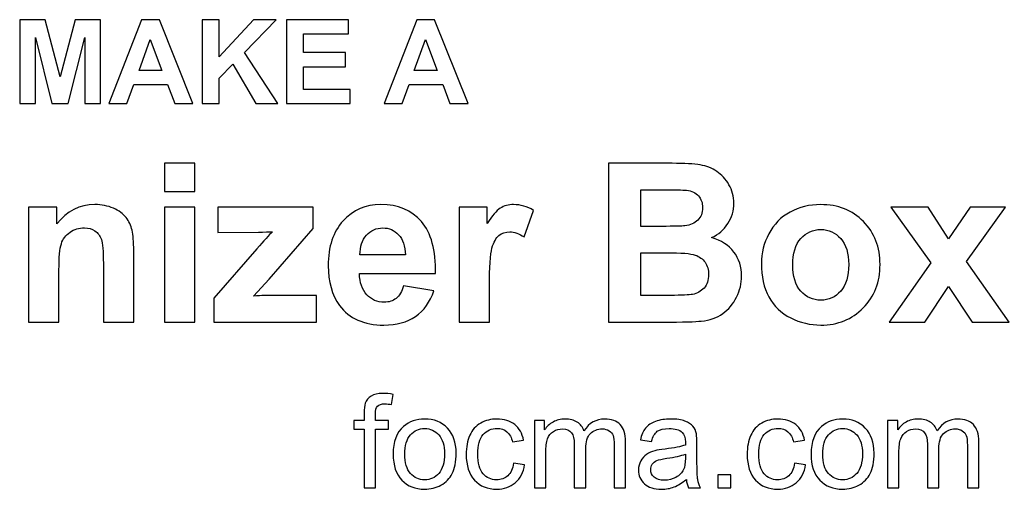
# Model space of a CAD drawing. Header units: centimetres. Extents: x -49.2 to 49.2, y -49.4 to 49.4.
# Drawn here: x -32.11 to -10.4, y 29.72 to 40.02 of the extents above; entities that cross this region are included whole.
import ezdxf

# ---------------------------------------------------------------- set-up
doc = ezdxf.new("R2010")
doc.units = ezdxf.units.CM
doc.header["$MEASUREMENT"] = 0
doc.layers.add('layer 1', color=7, linetype='Continuous')

msp = doc.modelspace()

# ---------------------------------------------------------------- linework, layer by layer
at = {"layer": 'layer 1', "color": 250}
for points, knots in [([(-32.11166, 38.17795), (-32.11166, 38.17795), (-32.11166, 40.01664), (-32.11166, 40.01664), (-32.11166, 40.01664), (-32.11166, 40.01664), (-31.55398, 40.01664), (-31.55398, 40.01664), (-31.55398, 40.01664), (-31.55398, 40.01664), (-31.22442, 38.7626), (-31.22442, 38.7626), (-31.22442, 38.7626), (-31.22442, 38.7626), (-30.89871, 40.01664), (-30.89871, 40.01664), (-30.89871, 40.01664), (-30.89871, 40.01664), (-30.33974, 40.01664), (-30.33974, 40.01664), (-30.33974, 40.01664), (-30.33974, 40.01664), (-30.33974, 38.17795), (-30.33974, 38.17795), (-30.33974, 38.17795), (-30.33974, 38.17795), (-30.68385, 38.17795), (-30.68385, 38.17795), (-30.68385, 38.17795), (-30.68385, 38.17795), (-30.68514, 39.62545), (-30.68514, 39.62545), (-30.68514, 39.62545), (-30.68514, 39.62545), (-31.04765, 38.17795), (-31.04765, 38.17795), (-31.04765, 38.17795), (-31.04765, 38.17795), (-31.40546, 38.17795), (-31.40546, 38.17795), (-31.40546, 38.17795), (-31.40546, 38.17795), (-31.76627, 39.62545), (-31.76627, 39.62545), (-31.76627, 39.62545), (-31.76627, 39.62545), (-31.76755, 38.17795), (-31.76755, 38.17795), (-31.76755, 38.17795), (-31.76755, 38.17795), (-32.11166, 38.17795), (-32.11166, 38.17795)], [0, 0, 0, 0, 0.07142857, 0.07142857, 0.07142857, 0.07142857, 0.14285714, 0.14285714, 0.14285714, 0.14285714, 0.21428571, 0.21428571, 0.21428571, 0.21428571, 0.28571429, 0.28571429, 0.28571429, 0.28571429, 0.35714286, 0.35714286, 0.35714286, 0.35714286, 0.42857143, 0.42857143, 0.42857143, 0.42857143, 0.5, 0.5, 0.5, 0.5, 0.57142857, 0.57142857, 0.57142857, 0.57142857, 0.64285714, 0.64285714, 0.64285714, 0.64285714, 0.71428571, 0.71428571, 0.71428571, 0.71428571, 0.78571429, 0.78571429, 0.78571429, 0.78571429, 0.85714286, 0.85714286, 0.85714286, 0.85714286, 1, 1, 1, 1]), ([(-28.31103, 38.17795), (-28.31103, 38.17795), (-28.71206, 38.17795), (-28.71206, 38.17795), (-28.71206, 38.17795), (-28.71206, 38.17795), (-28.87085, 38.59653), (-28.87085, 38.59653), (-28.87085, 38.59653), (-28.87085, 38.59653), (-29.60829, 38.59653), (-29.60829, 38.59653), (-29.60829, 38.59653), (-29.60829, 38.59653), (-29.76109, 38.17795), (-29.76109, 38.17795), (-29.76109, 38.17795), (-29.76109, 38.17795), (-30.15485, 38.17795), (-30.15485, 38.17795), (-30.15485, 38.17795), (-30.15485, 38.17795), (-29.44095, 40.01664), (-29.44095, 40.01664), (-29.44095, 40.01664), (-29.44095, 40.01664), (-29.04761, 40.01664), (-29.04761, 40.01664), (-29.04761, 40.01664), (-29.04761, 40.01664), (-28.31103, 38.17795), (-28.31103, 38.17795)], [0, 0, 0, 0, 0.11111111, 0.11111111, 0.11111111, 0.11111111, 0.22222222, 0.22222222, 0.22222222, 0.22222222, 0.33333333, 0.33333333, 0.33333333, 0.33333333, 0.44444444, 0.44444444, 0.44444444, 0.44444444, 0.55555556, 0.55555556, 0.55555556, 0.55555556, 0.66666667, 0.66666667, 0.66666667, 0.66666667, 0.77777778, 0.77777778, 0.77777778, 0.77777778, 1, 1, 1, 1]), ([(-28.10773, 38.17795), (-28.10773, 38.17795), (-28.10773, 40.01664), (-28.10773, 40.01664), (-28.10773, 40.01664), (-28.10773, 40.01664), (-27.73537, 40.01664), (-27.73537, 40.01664), (-27.73537, 40.01664), (-27.73537, 40.01664), (-27.73537, 39.20215), (-27.73537, 39.20215), (-27.73537, 39.20215), (-27.73537, 39.20215), (-26.98509, 40.01664), (-26.98509, 40.01664), (-26.98509, 40.01664), (-26.98509, 40.01664), (-26.48604, 40.01664), (-26.48604, 40.01664), (-26.48604, 40.01664), (-26.48604, 40.01664), (-27.17983, 39.30059), (-27.17983, 39.30059), (-27.17983, 39.30059), (-27.17983, 39.30059), (-26.45009, 38.17795), (-26.45009, 38.17795), (-26.45009, 38.17795), (-26.45009, 38.17795), (-26.9303, 38.17795), (-26.9303, 38.17795), (-26.9303, 38.17795), (-26.9303, 38.17795), (-27.4362, 39.04123), (-27.4362, 39.04123), (-27.4362, 39.04123), (-27.4362, 39.04123), (-27.73537, 38.73392), (-27.73537, 38.73392), (-27.73537, 38.73392), (-27.73537, 38.73392), (-27.73537, 38.17795), (-27.73537, 38.17795), (-27.73537, 38.17795), (-27.73537, 38.17795), (-28.10773, 38.17795), (-28.10773, 38.17795)], [0, 0, 0, 0, 0.07692308, 0.07692308, 0.07692308, 0.07692308, 0.15384615, 0.15384615, 0.15384615, 0.15384615, 0.23076923, 0.23076923, 0.23076923, 0.23076923, 0.30769231, 0.30769231, 0.30769231, 0.30769231, 0.38461538, 0.38461538, 0.38461538, 0.38461538, 0.46153846, 0.46153846, 0.46153846, 0.46153846, 0.53846154, 0.53846154, 0.53846154, 0.53846154, 0.61538462, 0.61538462, 0.61538462, 0.61538462, 0.69230769, 0.69230769, 0.69230769, 0.69230769, 0.76923077, 0.76923077, 0.76923077, 0.76923077, 0.84615385, 0.84615385, 0.84615385, 0.84615385, 1, 1, 1, 1]), ([(-26.25835, 38.17795), (-26.25835, 38.17795), (-26.25835, 40.01664), (-26.25835, 40.01664), (-26.25835, 40.01664), (-26.25835, 40.01664), (-24.89731, 40.01664), (-24.89731, 40.01664), (-24.89731, 40.01664), (-24.89731, 40.01664), (-24.89731, 39.70591), (-24.89731, 39.70591), (-24.89731, 39.70591), (-24.89731, 39.70591), (-25.88599, 39.70591), (-25.88599, 39.70591), (-25.88599, 39.70591), (-25.88599, 39.70591), (-25.88599, 39.2976), (-25.88599, 39.2976), (-25.88599, 39.2976), (-25.88599, 39.2976), (-24.96664, 39.2976), (-24.96664, 39.2976), (-24.96664, 39.2976), (-24.96664, 39.2976), (-24.96664, 38.98687), (-24.96664, 38.98687), (-24.96664, 38.98687), (-24.96664, 38.98687), (-25.88599, 38.98687), (-25.88599, 38.98687), (-25.88599, 38.98687), (-25.88599, 38.98687), (-25.88599, 38.48868), (-25.88599, 38.48868), (-25.88599, 38.48868), (-25.88599, 38.48868), (-24.86135, 38.48868), (-24.86135, 38.48868), (-24.86135, 38.48868), (-24.86135, 38.48868), (-24.86135, 38.17795), (-24.86135, 38.17795), (-24.86135, 38.17795), (-24.86135, 38.17795), (-26.25835, 38.17795), (-26.25835, 38.17795)], [0, 0, 0, 0, 0.07692308, 0.07692308, 0.07692308, 0.07692308, 0.15384615, 0.15384615, 0.15384615, 0.15384615, 0.23076923, 0.23076923, 0.23076923, 0.23076923, 0.30769231, 0.30769231, 0.30769231, 0.30769231, 0.38461538, 0.38461538, 0.38461538, 0.38461538, 0.46153846, 0.46153846, 0.46153846, 0.46153846, 0.53846154, 0.53846154, 0.53846154, 0.53846154, 0.61538462, 0.61538462, 0.61538462, 0.61538462, 0.69230769, 0.69230769, 0.69230769, 0.69230769, 0.76923077, 0.76923077, 0.76923077, 0.76923077, 0.84615385, 0.84615385, 0.84615385, 0.84615385, 1, 1, 1, 1]), ([(-22.2711, 38.17795), (-22.2711, 38.17795), (-22.67213, 38.17795), (-22.67213, 38.17795), (-22.67213, 38.17795), (-22.67213, 38.17795), (-22.83092, 38.59653), (-22.83092, 38.59653), (-22.83092, 38.59653), (-22.83092, 38.59653), (-23.56836, 38.59653), (-23.56836, 38.59653), (-23.56836, 38.59653), (-23.56836, 38.59653), (-23.72116, 38.17795), (-23.72116, 38.17795), (-23.72116, 38.17795), (-23.72116, 38.17795), (-24.11492, 38.17795), (-24.11492, 38.17795), (-24.11492, 38.17795), (-24.11492, 38.17795), (-23.40102, 40.01664), (-23.40102, 40.01664), (-23.40102, 40.01664), (-23.40102, 40.01664), (-23.00768, 40.01664), (-23.00768, 40.01664), (-23.00768, 40.01664), (-23.00768, 40.01664), (-22.2711, 38.17795), (-22.2711, 38.17795)], [0, 0, 0, 0, 0.11111111, 0.11111111, 0.11111111, 0.11111111, 0.22222222, 0.22222222, 0.22222222, 0.22222222, 0.33333333, 0.33333333, 0.33333333, 0.33333333, 0.44444444, 0.44444444, 0.44444444, 0.44444444, 0.55555556, 0.55555556, 0.55555556, 0.55555556, 0.66666667, 0.66666667, 0.66666667, 0.66666667, 0.77777778, 0.77777778, 0.77777778, 0.77777778, 1, 1, 1, 1]), ([(-28.99155, 38.90726), (-28.99155, 38.90726), (-29.24706, 39.58778), (-29.24706, 39.58778), (-29.24706, 39.58778), (-29.24706, 39.58778), (-29.4953, 38.90726), (-29.4953, 38.90726), (-29.4953, 38.90726), (-29.4953, 38.90726), (-28.99155, 38.90726), (-28.99155, 38.90726)], [0, 0, 0, 0, 0.25, 0.25, 0.25, 0.25, 0.5, 0.5, 0.5, 0.5, 1, 1, 1, 1]), ([(-22.95162, 38.90726), (-22.95162, 38.90726), (-23.20713, 39.58778), (-23.20713, 39.58778), (-23.20713, 39.58778), (-23.20713, 39.58778), (-23.45537, 38.90726), (-23.45537, 38.90726), (-23.45537, 38.90726), (-23.45537, 38.90726), (-22.95162, 38.90726), (-22.95162, 38.90726)], [0, 0, 0, 0, 0.25, 0.25, 0.25, 0.25, 0.5, 0.5, 0.5, 0.5, 1, 1, 1, 1]), ([(-28.93549, 36.24993), (-28.93549, 36.24993), (-28.93549, 36.86807), (-28.93549, 36.86807), (-28.93549, 36.86807), (-28.93549, 36.86807), (-28.26867, 36.86807), (-28.26867, 36.86807), (-28.26867, 36.86807), (-28.26867, 36.86807), (-28.26867, 36.24993), (-28.26867, 36.24993), (-28.26867, 36.24993), (-28.26867, 36.24993), (-28.93549, 36.24993), (-28.93549, 36.24993)], [0, 0, 0, 0, 0.2, 0.2, 0.2, 0.2, 0.4, 0.4, 0.4, 0.4, 0.6, 0.6, 0.6, 0.6, 1, 1, 1, 1]), ([(-19.1912, 36.86807), (-19.1912, 36.86807), (-17.79753, 36.86807), (-17.79753, 36.86807), (-17.79753, 36.86807), (-17.52091, 36.86807), (-17.31567, 36.85672), (-17.1802, 36.834), (-17.1802, 36.834), (-17.04392, 36.81048), (-16.92305, 36.76261), (-16.81597, 36.69042), (-16.81597, 36.69042), (-16.70889, 36.61741), (-16.61965, 36.52087), (-16.54827, 36.4), (-16.54827, 36.4), (-16.47688, 36.27913), (-16.44119, 36.14285), (-16.44119, 35.99277), (-16.44119, 35.99277), (-16.44119, 35.83053), (-16.48499, 35.68046), (-16.5726, 35.54498), (-16.5726, 35.54498), (-16.66021, 35.4087), (-16.77946, 35.3073), (-16.92954, 35.23916), (-16.92954, 35.23916), (-16.71781, 35.17669), (-16.55557, 35.07123), (-16.44119, 34.92197), (-16.44119, 34.92197), (-16.32762, 34.77271), (-16.27083, 34.59749), (-16.27083, 34.39549), (-16.27083, 34.39549), (-16.27083, 34.2365), (-16.30734, 34.08237), (-16.38116, 33.93229), (-16.38116, 33.93229), (-16.45498, 33.78222), (-16.55557, 33.66216), (-16.68374, 33.57211), (-16.68374, 33.57211), (-16.8111, 33.48288), (-16.96847, 33.42772), (-17.15586, 33.40663), (-17.15586, 33.40663), (-17.27268, 33.39446), (-17.55579, 33.38634), (-18.00439, 33.3831), (-18.00439, 33.3831), (-18.00439, 33.3831), (-19.1912, 33.3831), (-19.1912, 33.3831), (-19.1912, 33.3831), (-19.1912, 33.3831), (-19.1912, 36.86807), (-19.1912, 36.86807)], [0, 0, 0, 0, 0.0625, 0.0625, 0.0625, 0.0625, 0.125, 0.125, 0.125, 0.125, 0.1875, 0.1875, 0.1875, 0.1875, 0.25, 0.25, 0.25, 0.25, 0.3125, 0.3125, 0.3125, 0.3125, 0.375, 0.375, 0.375, 0.375, 0.4375, 0.4375, 0.4375, 0.4375, 0.5, 0.5, 0.5, 0.5, 0.5625, 0.5625, 0.5625, 0.5625, 0.625, 0.625, 0.625, 0.625, 0.6875, 0.6875, 0.6875, 0.6875, 0.75, 0.75, 0.75, 0.75, 0.8125, 0.8125, 0.8125, 0.8125, 0.875, 0.875, 0.875, 0.875, 1, 1, 1, 1]), ([(-18.48544, 36.28887), (-18.48544, 36.28887), (-18.48544, 35.48576), (-18.48544, 35.48576), (-18.48544, 35.48576), (-18.48544, 35.48576), (-18.02467, 35.48576), (-18.02467, 35.48576), (-18.02467, 35.48576), (-17.75129, 35.48576), (-17.58094, 35.48982), (-17.51442, 35.49793), (-17.51442, 35.49793), (-17.39436, 35.51172), (-17.29945, 35.5531), (-17.2305, 35.62205), (-17.2305, 35.62205), (-17.16154, 35.691), (-17.12747, 35.78105), (-17.12747, 35.89299), (-17.12747, 35.89299), (-17.12747, 36.00089), (-17.15749, 36.08769), (-17.21671, 36.15502), (-17.21671, 36.15502), (-17.27592, 36.22235), (-17.36435, 36.26291), (-17.48116, 36.2767), (-17.48116, 36.2767), (-17.55093, 36.28481), (-17.75129, 36.28887), (-18.08146, 36.28887), (-18.08146, 36.28887), (-18.08146, 36.28887), (-18.48544, 36.28887), (-18.48544, 36.28887)], [0, 0, 0, 0, 0.1, 0.1, 0.1, 0.1, 0.2, 0.2, 0.2, 0.2, 0.3, 0.3, 0.3, 0.3, 0.4, 0.4, 0.4, 0.4, 0.5, 0.5, 0.5, 0.5, 0.6, 0.6, 0.6, 0.6, 0.7, 0.7, 0.7, 0.7, 0.8, 0.8, 0.8, 0.8, 1, 1, 1, 1]), ([(-29.61123, 33.3831), (-29.61123, 33.3831), (-30.27805, 33.3831), (-30.27805, 33.3831), (-30.27805, 33.3831), (-30.27805, 33.3831), (-30.27805, 34.6705), (-30.27805, 34.6705), (-30.27805, 34.6705), (-30.27805, 34.94306), (-30.29265, 35.1191), (-30.32104, 35.1986), (-30.32104, 35.1986), (-30.35025, 35.27891), (-30.39648, 35.34056), (-30.46138, 35.38517), (-30.46138, 35.38517), (-30.52628, 35.42979), (-30.60415, 35.45169), (-30.69501, 35.45169), (-30.69501, 35.45169), (-30.81183, 35.45169), (-30.91647, 35.42006), (-31.00895, 35.35678), (-31.00895, 35.35678), (-31.10224, 35.29351), (-31.16551, 35.20914), (-31.19959, 35.10531), (-31.19959, 35.10531), (-31.23447, 35.00066), (-31.2515, 34.80759), (-31.2515, 34.52529), (-31.2515, 34.52529), (-31.2515, 34.52529), (-31.2515, 33.3831), (-31.2515, 33.3831), (-31.2515, 33.3831), (-31.2515, 33.3831), (-31.91832, 33.3831), (-31.91832, 33.3831), (-31.91832, 33.3831), (-31.91832, 33.3831), (-31.91832, 35.90922), (-31.91832, 35.90922), (-31.91832, 35.90922), (-31.91832, 35.90922), (-31.30018, 35.90922), (-31.30018, 35.90922), (-31.30018, 35.90922), (-31.30018, 35.90922), (-31.30018, 35.53849), (-31.30018, 35.53849), (-31.30018, 35.53849), (-31.07871, 35.82161), (-30.80047, 35.96276), (-30.46381, 35.96276), (-30.46381, 35.96276), (-30.31617, 35.96276), (-30.1807, 35.93599), (-30.05821, 35.88326), (-30.05821, 35.88326), (-29.9349, 35.82972), (-29.84243, 35.76239), (-29.77996, 35.68046), (-29.77996, 35.68046), (-29.71669, 35.59771), (-29.67288, 35.50442), (-29.64855, 35.39978), (-29.64855, 35.39978), (-29.6234, 35.29513), (-29.61123, 35.14587), (-29.61123, 34.95118), (-29.61123, 34.95118), (-29.61123, 34.95118), (-29.61123, 33.3831), (-29.61123, 33.3831)], [0, 0, 0, 0, 0.05, 0.05, 0.05, 0.05, 0.1, 0.1, 0.1, 0.1, 0.15, 0.15, 0.15, 0.15, 0.2, 0.2, 0.2, 0.2, 0.25, 0.25, 0.25, 0.25, 0.3, 0.3, 0.3, 0.3, 0.35, 0.35, 0.35, 0.35, 0.4, 0.4, 0.4, 0.4, 0.45, 0.45, 0.45, 0.45, 0.5, 0.5, 0.5, 0.5, 0.55, 0.55, 0.55, 0.55, 0.6, 0.6, 0.6, 0.6, 0.65, 0.65, 0.65, 0.65, 0.7, 0.7, 0.7, 0.7, 0.75, 0.75, 0.75, 0.75, 0.8, 0.8, 0.8, 0.8, 0.85, 0.85, 0.85, 0.85, 0.9, 0.9, 0.9, 0.9, 1, 1, 1, 1]), ([(-28.93549, 33.3831), (-28.93549, 33.3831), (-28.93549, 35.90922), (-28.93549, 35.90922), (-28.93549, 35.90922), (-28.93549, 35.90922), (-28.26867, 35.90922), (-28.26867, 35.90922), (-28.26867, 35.90922), (-28.26867, 35.90922), (-28.26867, 33.3831), (-28.26867, 33.3831), (-28.26867, 33.3831), (-28.26867, 33.3831), (-28.93549, 33.3831), (-28.93549, 33.3831)], [0, 0, 0, 0, 0.2, 0.2, 0.2, 0.2, 0.4, 0.4, 0.4, 0.4, 0.6, 0.6, 0.6, 0.6, 1, 1, 1, 1]), ([(-27.85576, 33.3831), (-27.85576, 33.3831), (-27.85576, 33.90877), (-27.85576, 33.90877), (-27.85576, 33.90877), (-27.85576, 33.90877), (-26.9107, 34.99174), (-26.9107, 34.99174), (-26.9107, 34.99174), (-26.75495, 35.16939), (-26.64057, 35.29432), (-26.56593, 35.36895), (-26.56593, 35.36895), (-26.64381, 35.36408), (-26.74602, 35.36084), (-26.87257, 35.35922), (-26.87257, 35.35922), (-26.87257, 35.35922), (-27.76329, 35.35435), (-27.76329, 35.35435), (-27.76329, 35.35435), (-27.76329, 35.35435), (-27.76329, 35.90922), (-27.76329, 35.90922), (-27.76329, 35.90922), (-27.76329, 35.90922), (-25.67522, 35.90922), (-25.67522, 35.90922), (-25.67522, 35.90922), (-25.67522, 35.90922), (-25.67522, 35.43709), (-25.67522, 35.43709), (-25.67522, 35.43709), (-25.67522, 35.43709), (-26.63975, 34.32573), (-26.63975, 34.32573), (-26.63975, 34.32573), (-26.63975, 34.32573), (-26.97965, 33.95744), (-26.97965, 33.95744), (-26.97965, 33.95744), (-26.7947, 33.96717), (-26.6795, 33.97204), (-26.63489, 33.97204), (-26.63489, 33.97204), (-26.63489, 33.97204), (-25.60221, 33.97204), (-25.60221, 33.97204), (-25.60221, 33.97204), (-25.60221, 33.97204), (-25.60221, 33.3831), (-25.60221, 33.3831), (-25.60221, 33.3831), (-25.60221, 33.3831), (-27.85576, 33.3831), (-27.85576, 33.3831)], [0, 0, 0, 0, 0.06666667, 0.06666667, 0.06666667, 0.06666667, 0.13333333, 0.13333333, 0.13333333, 0.13333333, 0.2, 0.2, 0.2, 0.2, 0.26666667, 0.26666667, 0.26666667, 0.26666667, 0.33333333, 0.33333333, 0.33333333, 0.33333333, 0.4, 0.4, 0.4, 0.4, 0.46666667, 0.46666667, 0.46666667, 0.46666667, 0.53333333, 0.53333333, 0.53333333, 0.53333333, 0.6, 0.6, 0.6, 0.6, 0.66666667, 0.66666667, 0.66666667, 0.66666667, 0.73333333, 0.73333333, 0.73333333, 0.73333333, 0.8, 0.8, 0.8, 0.8, 0.86666667, 0.86666667, 0.86666667, 0.86666667, 1, 1, 1, 1]), ([(-23.68937, 34.18133), (-23.68937, 34.18133), (-23.02255, 34.06939), (-23.02255, 34.06939), (-23.02255, 34.06939), (-23.10773, 33.82521), (-23.2432, 33.63944), (-23.42735, 33.51127), (-23.42735, 33.51127), (-23.61231, 33.38391), (-23.8435, 33.31983), (-24.12013, 33.31983), (-24.12013, 33.31983), (-24.55899, 33.31983), (-24.88429, 33.46341), (-25.09439, 33.75058), (-25.09439, 33.75058), (-25.26069, 33.98096), (-25.34425, 34.27138), (-25.34425, 34.62263), (-25.34425, 34.62263), (-25.34425, 35.04122), (-25.23473, 35.36976), (-25.01652, 35.60664), (-25.01652, 35.60664), (-24.7983, 35.84432), (-24.52168, 35.96276), (-24.18746, 35.96276), (-24.18746, 35.96276), (-23.81268, 35.96276), (-23.51658, 35.83864), (-23.29918, 35.59041), (-23.29918, 35.59041), (-23.08258, 35.34218), (-22.97875, 34.96172), (-22.98848, 34.44903), (-22.98848, 34.44903), (-22.98848, 34.44903), (-24.65796, 34.44903), (-24.65796, 34.44903), (-24.65796, 34.44903), (-24.65309, 34.2511), (-24.59955, 34.09697), (-24.49653, 33.98664), (-24.49653, 33.98664), (-24.39432, 33.87632), (-24.26614, 33.82116), (-24.11364, 33.82116), (-24.11364, 33.82116), (-24.00899, 33.82116), (-23.92138, 33.84955), (-23.8508, 33.90633), (-23.8508, 33.90633), (-23.77942, 33.96312), (-23.72588, 34.05478), (-23.68937, 34.18133)], [0, 0, 0, 0, 0.06666667, 0.06666667, 0.06666667, 0.06666667, 0.13333333, 0.13333333, 0.13333333, 0.13333333, 0.2, 0.2, 0.2, 0.2, 0.26666667, 0.26666667, 0.26666667, 0.26666667, 0.33333333, 0.33333333, 0.33333333, 0.33333333, 0.4, 0.4, 0.4, 0.4, 0.46666667, 0.46666667, 0.46666667, 0.46666667, 0.53333333, 0.53333333, 0.53333333, 0.53333333, 0.6, 0.6, 0.6, 0.6, 0.66666667, 0.66666667, 0.66666667, 0.66666667, 0.73333333, 0.73333333, 0.73333333, 0.73333333, 0.8, 0.8, 0.8, 0.8, 0.86666667, 0.86666667, 0.86666667, 0.86666667, 1, 1, 1, 1]), ([(-21.80492, 33.3831), (-21.80492, 33.3831), (-22.47174, 33.3831), (-22.47174, 33.3831), (-22.47174, 33.3831), (-22.47174, 33.3831), (-22.47174, 35.90922), (-22.47174, 35.90922), (-22.47174, 35.90922), (-22.47174, 35.90922), (-21.85359, 35.90922), (-21.85359, 35.90922), (-21.85359, 35.90922), (-21.85359, 35.90922), (-21.85359, 35.55066), (-21.85359, 35.55066), (-21.85359, 35.55066), (-21.74733, 35.72021), (-21.6516, 35.83134), (-21.56643, 35.88407), (-21.56643, 35.88407), (-21.48125, 35.9368), (-21.38471, 35.96276), (-21.27682, 35.96276), (-21.27682, 35.96276), (-21.12431, 35.96276), (-20.97748, 35.92058), (-20.83633, 35.83702), (-20.83633, 35.83702), (-20.83633, 35.83702), (-21.04319, 35.25457), (-21.04319, 35.25457), (-21.04319, 35.25457), (-21.15595, 35.32758), (-21.2606, 35.36408), (-21.35713, 35.36408), (-21.35713, 35.36408), (-21.45123, 35.36408), (-21.53073, 35.33812), (-21.59563, 35.28702), (-21.59563, 35.28702), (-21.66053, 35.2351), (-21.71163, 35.14262), (-21.74895, 35.00796), (-21.74895, 35.00796), (-21.78626, 34.8733), (-21.80492, 34.591), (-21.80492, 34.16186), (-21.80492, 34.16186), (-21.80492, 34.16186), (-21.80492, 33.3831), (-21.80492, 33.3831)], [0, 0, 0, 0, 0.07142857, 0.07142857, 0.07142857, 0.07142857, 0.14285714, 0.14285714, 0.14285714, 0.14285714, 0.21428571, 0.21428571, 0.21428571, 0.21428571, 0.28571429, 0.28571429, 0.28571429, 0.28571429, 0.35714286, 0.35714286, 0.35714286, 0.35714286, 0.42857143, 0.42857143, 0.42857143, 0.42857143, 0.5, 0.5, 0.5, 0.5, 0.57142857, 0.57142857, 0.57142857, 0.57142857, 0.64285714, 0.64285714, 0.64285714, 0.64285714, 0.71428571, 0.71428571, 0.71428571, 0.71428571, 0.78571429, 0.78571429, 0.78571429, 0.78571429, 0.85714286, 0.85714286, 0.85714286, 0.85714286, 1, 1, 1, 1]), ([(-15.83683, 34.67699), (-15.83683, 34.89926), (-15.78248, 35.11423), (-15.67296, 35.3219), (-15.67296, 35.3219), (-15.56345, 35.53038), (-15.40851, 35.68857), (-15.20814, 35.79808), (-15.20814, 35.79808), (-15.00777, 35.9076), (-14.78469, 35.96276), (-14.53727, 35.96276), (-14.53727, 35.96276), (-14.15518, 35.96276), (-13.84287, 35.83864), (-13.59869, 35.59041), (-13.59869, 35.59041), (-13.35452, 35.34137), (-13.23283, 35.02824), (-13.23283, 34.64859), (-13.23283, 34.64859), (-13.23283, 34.2657), (-13.35614, 33.94852), (-13.60194, 33.69704), (-13.60194, 33.69704), (-13.84854, 33.44556), (-14.15843, 33.31983), (-14.5324, 33.31983), (-14.5324, 33.31983), (-14.76359, 33.31983), (-14.98424, 33.37255), (-15.19435, 33.4772), (-15.19435, 33.4772), (-15.40364, 33.58185), (-15.56345, 33.73517), (-15.67296, 33.93797), (-15.67296, 33.93797), (-15.78248, 34.13996), (-15.83683, 34.38657), (-15.83683, 34.67699)], [0, 0, 0, 0, 0.09090909, 0.09090909, 0.09090909, 0.09090909, 0.18181818, 0.18181818, 0.18181818, 0.18181818, 0.27272727, 0.27272727, 0.27272727, 0.27272727, 0.36363636, 0.36363636, 0.36363636, 0.36363636, 0.45454545, 0.45454545, 0.45454545, 0.45454545, 0.54545455, 0.54545455, 0.54545455, 0.54545455, 0.63636364, 0.63636364, 0.63636364, 0.63636364, 0.72727273, 0.72727273, 0.72727273, 0.72727273, 0.81818182, 0.81818182, 0.81818182, 0.81818182, 1, 1, 1, 1]), ([(-13.03165, 33.3831), (-13.03165, 33.3831), (-12.12147, 34.68429), (-12.12147, 34.68429), (-12.12147, 34.68429), (-12.12147, 34.68429), (-12.99271, 35.90922), (-12.99271, 35.90922), (-12.99271, 35.90922), (-12.99271, 35.90922), (-12.17825, 35.90922), (-12.17825, 35.90922), (-12.17825, 35.90922), (-12.17825, 35.90922), (-11.73209, 35.21482), (-11.73209, 35.21482), (-11.73209, 35.21482), (-11.73209, 35.21482), (-11.25834, 35.90922), (-11.25834, 35.90922), (-11.25834, 35.90922), (-11.25834, 35.90922), (-10.47633, 35.90922), (-10.47633, 35.90922), (-10.47633, 35.90922), (-10.47633, 35.90922), (-11.33216, 34.71268), (-11.33216, 34.71268), (-11.33216, 34.71268), (-11.33216, 34.71268), (-10.39845, 33.3831), (-10.39845, 33.3831), (-10.39845, 33.3831), (-10.39845, 33.3831), (-11.2121, 33.3831), (-11.2121, 33.3831), (-11.2121, 33.3831), (-11.2121, 33.3831), (-11.73209, 34.16592), (-11.73209, 34.16592), (-11.73209, 34.16592), (-11.73209, 34.16592), (-12.24964, 33.3831), (-12.24964, 33.3831), (-12.24964, 33.3831), (-12.24964, 33.3831), (-13.03165, 33.3831), (-13.03165, 33.3831)], [0, 0, 0, 0, 0.07692308, 0.07692308, 0.07692308, 0.07692308, 0.15384615, 0.15384615, 0.15384615, 0.15384615, 0.23076923, 0.23076923, 0.23076923, 0.23076923, 0.30769231, 0.30769231, 0.30769231, 0.30769231, 0.38461538, 0.38461538, 0.38461538, 0.38461538, 0.46153846, 0.46153846, 0.46153846, 0.46153846, 0.53846154, 0.53846154, 0.53846154, 0.53846154, 0.61538462, 0.61538462, 0.61538462, 0.61538462, 0.69230769, 0.69230769, 0.69230769, 0.69230769, 0.76923077, 0.76923077, 0.76923077, 0.76923077, 0.84615385, 0.84615385, 0.84615385, 0.84615385, 1, 1, 1, 1]), ([(-23.65043, 34.85789), (-23.6553, 35.05177), (-23.70478, 35.19941), (-23.7997, 35.3), (-23.7997, 35.3), (-23.89461, 35.4014), (-24.0098, 35.45169), (-24.14608, 35.45169), (-24.14608, 35.45169), (-24.29129, 35.45169), (-24.41135, 35.39815), (-24.50626, 35.29188), (-24.50626, 35.29188), (-24.60118, 35.18562), (-24.64741, 35.04041), (-24.64579, 34.85789), (-24.64579, 34.85789), (-24.64579, 34.85789), (-23.65043, 34.85789), (-23.65043, 34.85789)], [0, 0, 0, 0, 0.16666667, 0.16666667, 0.16666667, 0.16666667, 0.33333333, 0.33333333, 0.33333333, 0.33333333, 0.5, 0.5, 0.5, 0.5, 0.66666667, 0.66666667, 0.66666667, 0.66666667, 1, 1, 1, 1]), ([(-15.15054, 34.64129), (-15.15054, 34.39063), (-15.09132, 34.19837), (-14.97289, 34.06533), (-14.97289, 34.06533), (-14.85364, 33.93148), (-14.70762, 33.86496), (-14.53321, 33.86496), (-14.53321, 33.86496), (-14.35961, 33.86496), (-14.21359, 33.93148), (-14.09597, 34.06533), (-14.09597, 34.06533), (-13.97834, 34.19837), (-13.91912, 34.39225), (-13.91912, 34.64616), (-13.91912, 34.64616), (-13.91912, 34.89358), (-13.97834, 35.08421), (-14.09597, 35.21725), (-14.09597, 35.21725), (-14.21359, 35.3511), (-14.35961, 35.41762), (-14.53321, 35.41762), (-14.53321, 35.41762), (-14.70762, 35.41762), (-14.85364, 35.3511), (-14.97289, 35.21725), (-14.97289, 35.21725), (-15.09132, 35.08421), (-15.15054, 34.89196), (-15.15054, 34.64129)], [0, 0, 0, 0, 0.11111111, 0.11111111, 0.11111111, 0.11111111, 0.22222222, 0.22222222, 0.22222222, 0.22222222, 0.33333333, 0.33333333, 0.33333333, 0.33333333, 0.44444444, 0.44444444, 0.44444444, 0.44444444, 0.55555556, 0.55555556, 0.55555556, 0.55555556, 0.66666667, 0.66666667, 0.66666667, 0.66666667, 0.77777778, 0.77777778, 0.77777778, 0.77777778, 1, 1, 1, 1]), ([(-18.48544, 34.90656), (-18.48544, 34.90656), (-18.48544, 33.97204), (-18.48544, 33.97204), (-18.48544, 33.97204), (-18.48544, 33.97204), (-17.83323, 33.97204), (-17.83323, 33.97204), (-17.83323, 33.97204), (-17.58013, 33.97204), (-17.4187, 33.97934), (-17.35056, 33.99313), (-17.35056, 33.99313), (-17.24591, 34.0126), (-17.16073, 34.05884), (-17.09502, 34.13266), (-17.09502, 34.13266), (-17.02932, 34.20729), (-16.99606, 34.30545), (-16.99606, 34.42957), (-16.99606, 34.42957), (-16.99606, 34.53502), (-17.0212, 34.62345), (-17.07231, 34.69645), (-17.07231, 34.69645), (-17.1226, 34.76946), (-17.19643, 34.823), (-17.29215, 34.85626), (-17.29215, 34.85626), (-17.38787, 34.88952), (-17.59635, 34.90656), (-17.91678, 34.90656), (-17.91678, 34.90656), (-17.91678, 34.90656), (-18.48544, 34.90656), (-18.48544, 34.90656)], [0, 0, 0, 0, 0.1, 0.1, 0.1, 0.1, 0.2, 0.2, 0.2, 0.2, 0.3, 0.3, 0.3, 0.3, 0.4, 0.4, 0.4, 0.4, 0.5, 0.5, 0.5, 0.5, 0.6, 0.6, 0.6, 0.6, 0.7, 0.7, 0.7, 0.7, 0.8, 0.8, 0.8, 0.8, 1, 1, 1, 1]), ([(-24.55541, 29.75102), (-24.55541, 29.75102), (-24.55541, 31.03441), (-24.55541, 31.03441), (-24.55541, 31.03441), (-24.55541, 31.03441), (-24.77737, 31.03441), (-24.77737, 31.03441), (-24.77737, 31.03441), (-24.77737, 31.03441), (-24.77737, 31.22791), (-24.77737, 31.22791), (-24.77737, 31.22791), (-24.77737, 31.22791), (-24.55541, 31.22791), (-24.55541, 31.22791), (-24.55541, 31.22791), (-24.55541, 31.22791), (-24.55541, 31.38442), (-24.55541, 31.38442), (-24.55541, 31.38442), (-24.55541, 31.48355), (-24.54687, 31.55706), (-24.52932, 31.60496), (-24.52932, 31.60496), (-24.50514, 31.66946), (-24.4634, 31.72211), (-24.40269, 31.76242), (-24.40269, 31.76242), (-24.34246, 31.80273), (-24.25756, 31.82265), (-24.14848, 31.82265), (-24.14848, 31.82265), (-24.07781, 31.82265), (-24.00003, 31.81412), (-23.91466, 31.79752), (-23.91466, 31.79752), (-23.91466, 31.79752), (-23.95213, 31.5784), (-23.95213, 31.5784), (-23.95213, 31.5784), (-24.0043, 31.58741), (-24.05315, 31.59216), (-24.09963, 31.59216), (-24.09963, 31.59216), (-24.17551, 31.59216), (-24.22911, 31.57603), (-24.26088, 31.54378), (-24.26088, 31.54378), (-24.29219, 31.51153), (-24.30784, 31.4513), (-24.30784, 31.36308), (-24.30784, 31.36308), (-24.30784, 31.36308), (-24.30784, 31.22791), (-24.30784, 31.22791), (-24.30784, 31.22791), (-24.30784, 31.22791), (-24.02043, 31.22791), (-24.02043, 31.22791), (-24.02043, 31.22791), (-24.02043, 31.22791), (-24.02043, 31.03441), (-24.02043, 31.03441), (-24.02043, 31.03441), (-24.02043, 31.03441), (-24.30499, 31.03441), (-24.30499, 31.03441), (-24.30499, 31.03441), (-24.30499, 31.03441), (-24.30499, 29.75102), (-24.30499, 29.75102), (-24.30499, 29.75102), (-24.30499, 29.75102), (-24.55541, 29.75102), (-24.55541, 29.75102)], [0, 0, 0, 0, 0.05, 0.05, 0.05, 0.05, 0.1, 0.1, 0.1, 0.1, 0.15, 0.15, 0.15, 0.15, 0.2, 0.2, 0.2, 0.2, 0.25, 0.25, 0.25, 0.25, 0.3, 0.3, 0.3, 0.3, 0.35, 0.35, 0.35, 0.35, 0.4, 0.4, 0.4, 0.4, 0.45, 0.45, 0.45, 0.45, 0.5, 0.5, 0.5, 0.5, 0.55, 0.55, 0.55, 0.55, 0.6, 0.6, 0.6, 0.6, 0.65, 0.65, 0.65, 0.65, 0.7, 0.7, 0.7, 0.7, 0.75, 0.75, 0.75, 0.75, 0.8, 0.8, 0.8, 0.8, 0.85, 0.85, 0.85, 0.85, 0.9, 0.9, 0.9, 0.9, 1, 1, 1, 1]), ([(-23.91845, 30.48947), (-23.91845, 30.76217), (-23.84257, 30.96422), (-23.69033, 31.09559), (-23.69033, 31.09559), (-23.5637, 31.20467), (-23.40861, 31.25921), (-23.22601, 31.25921), (-23.22601, 31.25921), (-23.0235, 31.25921), (-22.8575, 31.19282), (-22.7285, 31.06002), (-22.7285, 31.06002), (-22.59997, 30.9277), (-22.53547, 30.74415), (-22.53547, 30.51033), (-22.53547, 30.51033), (-22.53547, 30.32062), (-22.56392, 30.1717), (-22.62084, 30.06309), (-22.62084, 30.06309), (-22.67775, 29.95448), (-22.76075, 29.87006), (-22.86983, 29.80983), (-22.86983, 29.80983), (-22.97844, 29.7496), (-23.09748, 29.71972), (-23.22601, 29.71972), (-23.22601, 29.71972), (-23.4328, 29.71972), (-23.59974, 29.78564), (-23.72732, 29.91796), (-23.72732, 29.91796), (-23.8549, 30.05029), (-23.91845, 30.24095), (-23.91845, 30.48947)], [0, 0, 0, 0, 0.1, 0.1, 0.1, 0.1, 0.2, 0.2, 0.2, 0.2, 0.3, 0.3, 0.3, 0.3, 0.4, 0.4, 0.4, 0.4, 0.5, 0.5, 0.5, 0.5, 0.6, 0.6, 0.6, 0.6, 0.7, 0.7, 0.7, 0.7, 0.8, 0.8, 0.8, 0.8, 1, 1, 1, 1]), ([(-23.66235, 30.48899), (-23.66235, 30.30023), (-23.62108, 30.1589), (-23.53856, 30.06546), (-23.53856, 30.06546), (-23.45556, 29.97156), (-23.35169, 29.9246), (-23.22601, 29.9246), (-23.22601, 29.9246), (-23.10175, 29.9246), (-22.99836, 29.97156), (-22.91536, 30.06594), (-22.91536, 30.06594), (-22.83284, 30.16032), (-22.79158, 30.30402), (-22.79158, 30.49705), (-22.79158, 30.49705), (-22.79158, 30.67918), (-22.83331, 30.81719), (-22.91631, 30.91062), (-22.91631, 30.91062), (-22.99931, 31.00453), (-23.1027, 31.05148), (-23.22601, 31.05148), (-23.22601, 31.05148), (-23.35169, 31.05148), (-23.45556, 31.005), (-23.53856, 30.91157), (-23.53856, 30.91157), (-23.62108, 30.81814), (-23.66235, 30.67728), (-23.66235, 30.48899)], [0, 0, 0, 0, 0.11111111, 0.11111111, 0.11111111, 0.11111111, 0.22222222, 0.22222222, 0.22222222, 0.22222222, 0.33333333, 0.33333333, 0.33333333, 0.33333333, 0.44444444, 0.44444444, 0.44444444, 0.44444444, 0.55555556, 0.55555556, 0.55555556, 0.55555556, 0.66666667, 0.66666667, 0.66666667, 0.66666667, 0.77777778, 0.77777778, 0.77777778, 0.77777778, 1, 1, 1, 1]), ([(-21.27721, 30.29169), (-21.27721, 30.29169), (-21.03249, 30.25755), (-21.03249, 30.25755), (-21.03249, 30.25755), (-21.05952, 30.08918), (-21.12782, 29.9578), (-21.23832, 29.86247), (-21.23832, 29.86247), (-21.34883, 29.76715), (-21.48494, 29.71972), (-21.64572, 29.71972), (-21.64572, 29.71972), (-21.84729, 29.71972), (-22.00949, 29.78564), (-22.13186, 29.91749), (-22.13186, 29.91749), (-22.25469, 30.04934), (-22.31587, 30.2381), (-22.31587, 30.48377), (-22.31587, 30.48377), (-22.31587, 30.64313), (-22.28931, 30.78209), (-22.23667, 30.90161), (-22.23667, 30.90161), (-22.18403, 31.02065), (-22.10387, 31.11029), (-21.99574, 31.16958), (-21.99574, 31.16958), (-21.88808, 31.22934), (-21.77093, 31.25921), (-21.64383, 31.25921), (-21.64383, 31.25921), (-21.484, 31.25921), (-21.35262, 31.2189), (-21.25113, 31.1378), (-21.25113, 31.1378), (-21.14916, 31.0567), (-21.08371, 30.94145), (-21.05525, 30.79253), (-21.05525, 30.79253), (-21.05525, 30.79253), (-21.29713, 30.75553), (-21.29713, 30.75553), (-21.29713, 30.75553), (-21.32037, 30.85466), (-21.36116, 30.92912), (-21.42044, 30.97939), (-21.42044, 30.97939), (-21.47925, 31.02919), (-21.55039, 31.05433), (-21.63387, 31.05433), (-21.63387, 31.05433), (-21.76002, 31.05433), (-21.86247, 31.00927), (-21.94167, 30.91916), (-21.94167, 30.91916), (-22.0204, 30.82857), (-22.05977, 30.68629), (-22.05977, 30.49089), (-22.05977, 30.49089), (-22.05977, 30.29264), (-22.02182, 30.14894), (-21.94594, 30.0593), (-21.94594, 30.0593), (-21.86958, 29.96966), (-21.77046, 29.9246), (-21.64857, 29.9246), (-21.64857, 29.9246), (-21.54992, 29.9246), (-21.46787, 29.95448), (-21.40242, 30.01472), (-21.40242, 30.01472), (-21.3365, 30.07448), (-21.29476, 30.16696), (-21.27721, 30.29169)], [0, 0, 0, 0, 0.05, 0.05, 0.05, 0.05, 0.1, 0.1, 0.1, 0.1, 0.15, 0.15, 0.15, 0.15, 0.2, 0.2, 0.2, 0.2, 0.25, 0.25, 0.25, 0.25, 0.3, 0.3, 0.3, 0.3, 0.35, 0.35, 0.35, 0.35, 0.4, 0.4, 0.4, 0.4, 0.45, 0.45, 0.45, 0.45, 0.5, 0.5, 0.5, 0.5, 0.55, 0.55, 0.55, 0.55, 0.6, 0.6, 0.6, 0.6, 0.65, 0.65, 0.65, 0.65, 0.7, 0.7, 0.7, 0.7, 0.75, 0.75, 0.75, 0.75, 0.8, 0.8, 0.8, 0.8, 0.85, 0.85, 0.85, 0.85, 0.9, 0.9, 0.9, 0.9, 1, 1, 1, 1]), ([(-20.81906, 29.75102), (-20.81906, 29.75102), (-20.81906, 31.22791), (-20.81906, 31.22791), (-20.81906, 31.22791), (-20.81906, 31.22791), (-20.59425, 31.22791), (-20.59425, 31.22791), (-20.59425, 31.22791), (-20.59425, 31.22791), (-20.59425, 31.01923), (-20.59425, 31.01923), (-20.59425, 31.01923), (-20.54825, 31.09132), (-20.48659, 31.14966), (-20.40976, 31.19329), (-20.40976, 31.19329), (-20.33293, 31.2374), (-20.24566, 31.25921), (-20.14748, 31.25921), (-20.14748, 31.25921), (-20.0384, 31.25921), (-19.94876, 31.23645), (-19.87904, 31.19139), (-19.87904, 31.19139), (-19.80933, 31.14586), (-19.76, 31.08278), (-19.73154, 31.00121), (-19.73154, 31.00121), (-19.61392, 31.17337), (-19.46168, 31.25921), (-19.27387, 31.25921), (-19.27387, 31.25921), (-19.12684, 31.25921), (-19.01349, 31.2189), (-18.93476, 31.1378), (-18.93476, 31.1378), (-18.85556, 31.0567), (-18.81572, 30.93196), (-18.81572, 30.7636), (-18.81572, 30.7636), (-18.81572, 30.7636), (-18.81572, 29.75102), (-18.81572, 29.75102), (-18.81572, 29.75102), (-18.81572, 29.75102), (-19.06614, 29.75102), (-19.06614, 29.75102), (-19.06614, 29.75102), (-19.06614, 29.75102), (-19.06614, 30.6806), (-19.06614, 30.6806), (-19.06614, 30.6806), (-19.06614, 30.7802), (-19.07467, 30.85229), (-19.0908, 30.89639), (-19.0908, 30.89639), (-19.10692, 30.9405), (-19.13633, 30.9756), (-19.17949, 31.00263), (-19.17949, 31.00263), (-19.22217, 31.02967), (-19.27245, 31.04295), (-19.32983, 31.04295), (-19.32983, 31.04295), (-19.43417, 31.04295), (-19.52049, 31.00832), (-19.58926, 30.93955), (-19.58926, 30.93955), (-19.65803, 30.87031), (-19.69218, 30.7598), (-19.69218, 30.60803), (-19.69218, 30.60803), (-19.69218, 30.60803), (-19.69218, 29.75102), (-19.69218, 29.75102), (-19.69218, 29.75102), (-19.69218, 29.75102), (-19.9426, 29.75102), (-19.9426, 29.75102), (-19.9426, 29.75102), (-19.9426, 29.75102), (-19.9426, 30.70953), (-19.9426, 30.70953), (-19.9426, 30.70953), (-19.9426, 30.82051), (-19.96299, 30.90398), (-20.00378, 30.95947), (-20.00378, 30.95947), (-20.04457, 31.01496), (-20.11144, 31.04295), (-20.20392, 31.04295), (-20.20392, 31.04295), (-20.27412, 31.04295), (-20.33909, 31.02445), (-20.39885, 30.98745), (-20.39885, 30.98745), (-20.45861, 30.95046), (-20.50177, 30.89639), (-20.5288, 30.82478), (-20.5288, 30.82478), (-20.55536, 30.75364), (-20.56864, 30.65072), (-20.56864, 30.5165), (-20.56864, 30.5165), (-20.56864, 30.5165), (-20.56864, 29.75102), (-20.56864, 29.75102), (-20.56864, 29.75102), (-20.56864, 29.75102), (-20.81906, 29.75102), (-20.81906, 29.75102)], [0, 0, 0, 0, 0.03448276, 0.03448276, 0.03448276, 0.03448276, 0.06896552, 0.06896552, 0.06896552, 0.06896552, 0.10344828, 0.10344828, 0.10344828, 0.10344828, 0.13793103, 0.13793103, 0.13793103, 0.13793103, 0.17241379, 0.17241379, 0.17241379, 0.17241379, 0.20689655, 0.20689655, 0.20689655, 0.20689655, 0.24137931, 0.24137931, 0.24137931, 0.24137931, 0.27586207, 0.27586207, 0.27586207, 0.27586207, 0.31034483, 0.31034483, 0.31034483, 0.31034483, 0.34482759, 0.34482759, 0.34482759, 0.34482759, 0.37931034, 0.37931034, 0.37931034, 0.37931034, 0.4137931, 0.4137931, 0.4137931, 0.4137931, 0.44827586, 0.44827586, 0.44827586, 0.44827586, 0.48275862, 0.48275862, 0.48275862, 0.48275862, 0.51724138, 0.51724138, 0.51724138, 0.51724138, 0.55172414, 0.55172414, 0.55172414, 0.55172414, 0.5862069, 0.5862069, 0.5862069, 0.5862069, 0.62068966, 0.62068966, 0.62068966, 0.62068966, 0.65517241, 0.65517241, 0.65517241, 0.65517241, 0.68965517, 0.68965517, 0.68965517, 0.68965517, 0.72413793, 0.72413793, 0.72413793, 0.72413793, 0.75862069, 0.75862069, 0.75862069, 0.75862069, 0.79310345, 0.79310345, 0.79310345, 0.79310345, 0.82758621, 0.82758621, 0.82758621, 0.82758621, 0.86206897, 0.86206897, 0.86206897, 0.86206897, 0.89655172, 0.89655172, 0.89655172, 0.89655172, 0.93103448, 0.93103448, 0.93103448, 0.93103448, 1, 1, 1, 1]), ([(-17.48395, 29.93599), (-17.57691, 29.85678), (-17.66655, 29.80129), (-17.75239, 29.76857), (-17.75239, 29.76857), (-17.83824, 29.73584), (-17.93024, 29.71972), (-18.02889, 29.71972), (-18.02889, 29.71972), (-18.1911, 29.71972), (-18.31583, 29.75908), (-18.4031, 29.83829), (-18.4031, 29.83829), (-18.49036, 29.91702), (-18.534, 30.01804), (-18.534, 30.14087), (-18.534, 30.14087), (-18.534, 30.21296), (-18.5174, 30.27889), (-18.48467, 30.33865), (-18.48467, 30.33865), (-18.45147, 30.39841), (-18.40831, 30.44583), (-18.35519, 30.48188), (-18.35519, 30.48188), (-18.3016, 30.51792), (-18.24184, 30.54543), (-18.17497, 30.56393), (-18.17497, 30.56393), (-18.12565, 30.57673), (-18.05118, 30.58906), (-17.95206, 30.6014), (-17.95206, 30.6014), (-17.75002, 30.62511), (-17.60062, 30.65404), (-17.50529, 30.68724), (-17.50529, 30.68724), (-17.50435, 30.72139), (-17.50387, 30.7432), (-17.50387, 30.75221), (-17.50387, 30.75221), (-17.50387, 30.85371), (-17.52759, 30.92532), (-17.57501, 30.96706), (-17.57501, 30.96706), (-17.63904, 31.0235), (-17.73437, 31.05148), (-17.86053, 31.05148), (-17.86053, 31.05148), (-17.97862, 31.05148), (-18.06589, 31.03061), (-18.12185, 30.98935), (-18.12185, 30.98935), (-18.17829, 30.94809), (-18.21955, 30.87505), (-18.24659, 30.76976), (-18.24659, 30.76976), (-18.24659, 30.76976), (-18.49131, 30.80391), (-18.49131, 30.80391), (-18.49131, 30.80391), (-18.46902, 30.90873), (-18.4325, 30.99362), (-18.38128, 31.05812), (-18.38128, 31.05812), (-18.33006, 31.12262), (-18.25607, 31.17195), (-18.15932, 31.20704), (-18.15932, 31.20704), (-18.06304, 31.24167), (-17.95064, 31.25921), (-17.82353, 31.25921), (-17.82353, 31.25921), (-17.69738, 31.25921), (-17.59446, 31.24451), (-17.51525, 31.21463), (-17.51525, 31.21463), (-17.43652, 31.18475), (-17.37819, 31.14776), (-17.34119, 31.1027), (-17.34119, 31.1027), (-17.3042, 31.05765), (-17.27812, 31.00073), (-17.26294, 30.93196), (-17.26294, 30.93196), (-17.25488, 30.88928), (-17.25061, 30.81245), (-17.25061, 30.70194), (-17.25061, 30.70194), (-17.25061, 30.70194), (-17.25061, 30.36995), (-17.25061, 30.36995), (-17.25061, 30.36995), (-17.25061, 30.13803), (-17.24539, 29.99148), (-17.23496, 29.92935), (-17.23496, 29.92935), (-17.225, 29.86722), (-17.20413, 29.80793), (-17.17378, 29.75102), (-17.17378, 29.75102), (-17.17378, 29.75102), (-17.43558, 29.75102), (-17.43558, 29.75102), (-17.43558, 29.75102), (-17.46071, 29.80366), (-17.47684, 29.86532), (-17.48395, 29.93599)], [0, 0, 0, 0, 0.03571429, 0.03571429, 0.03571429, 0.03571429, 0.07142857, 0.07142857, 0.07142857, 0.07142857, 0.10714286, 0.10714286, 0.10714286, 0.10714286, 0.14285714, 0.14285714, 0.14285714, 0.14285714, 0.17857143, 0.17857143, 0.17857143, 0.17857143, 0.21428571, 0.21428571, 0.21428571, 0.21428571, 0.25, 0.25, 0.25, 0.25, 0.28571429, 0.28571429, 0.28571429, 0.28571429, 0.32142857, 0.32142857, 0.32142857, 0.32142857, 0.35714286, 0.35714286, 0.35714286, 0.35714286, 0.39285714, 0.39285714, 0.39285714, 0.39285714, 0.42857143, 0.42857143, 0.42857143, 0.42857143, 0.46428571, 0.46428571, 0.46428571, 0.46428571, 0.5, 0.5, 0.5, 0.5, 0.53571429, 0.53571429, 0.53571429, 0.53571429, 0.57142857, 0.57142857, 0.57142857, 0.57142857, 0.60714286, 0.60714286, 0.60714286, 0.60714286, 0.64285714, 0.64285714, 0.64285714, 0.64285714, 0.67857143, 0.67857143, 0.67857143, 0.67857143, 0.71428571, 0.71428571, 0.71428571, 0.71428571, 0.75, 0.75, 0.75, 0.75, 0.78571429, 0.78571429, 0.78571429, 0.78571429, 0.82142857, 0.82142857, 0.82142857, 0.82142857, 0.85714286, 0.85714286, 0.85714286, 0.85714286, 0.89285714, 0.89285714, 0.89285714, 0.89285714, 0.92857143, 0.92857143, 0.92857143, 0.92857143, 1, 1, 1, 1]), ([(-15.11067, 30.29169), (-15.11067, 30.29169), (-14.86595, 30.25755), (-14.86595, 30.25755), (-14.86595, 30.25755), (-14.89298, 30.08918), (-14.96128, 29.9578), (-15.07178, 29.86247), (-15.07178, 29.86247), (-15.18229, 29.76715), (-15.3184, 29.71972), (-15.47918, 29.71972), (-15.47918, 29.71972), (-15.68075, 29.71972), (-15.84295, 29.78564), (-15.96532, 29.91749), (-15.96532, 29.91749), (-16.08815, 30.04934), (-16.14933, 30.2381), (-16.14933, 30.48377), (-16.14933, 30.48377), (-16.14933, 30.64313), (-16.12277, 30.78209), (-16.07013, 30.90161), (-16.07013, 30.90161), (-16.01749, 31.02065), (-15.93733, 31.11029), (-15.8292, 31.16958), (-15.8292, 31.16958), (-15.72154, 31.22934), (-15.60439, 31.25921), (-15.47729, 31.25921), (-15.47729, 31.25921), (-15.31746, 31.25921), (-15.18608, 31.2189), (-15.08459, 31.1378), (-15.08459, 31.1378), (-14.98262, 31.0567), (-14.91717, 30.94145), (-14.88871, 30.79253), (-14.88871, 30.79253), (-14.88871, 30.79253), (-15.13059, 30.75553), (-15.13059, 30.75553), (-15.13059, 30.75553), (-15.15383, 30.85466), (-15.19462, 30.92912), (-15.2539, 30.97939), (-15.2539, 30.97939), (-15.31271, 31.02919), (-15.38385, 31.05433), (-15.46733, 31.05433), (-15.46733, 31.05433), (-15.59348, 31.05433), (-15.69593, 31.00927), (-15.77513, 30.91916), (-15.77513, 30.91916), (-15.85386, 30.82857), (-15.89323, 30.68629), (-15.89323, 30.49089), (-15.89323, 30.49089), (-15.89323, 30.29264), (-15.85528, 30.14894), (-15.7794, 30.0593), (-15.7794, 30.0593), (-15.70304, 29.96966), (-15.60392, 29.9246), (-15.48203, 29.9246), (-15.48203, 29.9246), (-15.38338, 29.9246), (-15.30133, 29.95448), (-15.23588, 30.01472), (-15.23588, 30.01472), (-15.16996, 30.07448), (-15.12822, 30.16696), (-15.11067, 30.29169)], [0, 0, 0, 0, 0.05, 0.05, 0.05, 0.05, 0.1, 0.1, 0.1, 0.1, 0.15, 0.15, 0.15, 0.15, 0.2, 0.2, 0.2, 0.2, 0.25, 0.25, 0.25, 0.25, 0.3, 0.3, 0.3, 0.3, 0.35, 0.35, 0.35, 0.35, 0.4, 0.4, 0.4, 0.4, 0.45, 0.45, 0.45, 0.45, 0.5, 0.5, 0.5, 0.5, 0.55, 0.55, 0.55, 0.55, 0.6, 0.6, 0.6, 0.6, 0.65, 0.65, 0.65, 0.65, 0.7, 0.7, 0.7, 0.7, 0.75, 0.75, 0.75, 0.75, 0.8, 0.8, 0.8, 0.8, 0.85, 0.85, 0.85, 0.85, 0.9, 0.9, 0.9, 0.9, 1, 1, 1, 1]), ([(-14.74642, 30.48947), (-14.74642, 30.76217), (-14.67054, 30.96422), (-14.5183, 31.09559), (-14.5183, 31.09559), (-14.39167, 31.20467), (-14.23658, 31.25921), (-14.05398, 31.25921), (-14.05398, 31.25921), (-13.85147, 31.25921), (-13.68547, 31.19282), (-13.55647, 31.06002), (-13.55647, 31.06002), (-13.42794, 30.9277), (-13.36344, 30.74415), (-13.36344, 30.51033), (-13.36344, 30.51033), (-13.36344, 30.32062), (-13.39189, 30.1717), (-13.44881, 30.06309), (-13.44881, 30.06309), (-13.50572, 29.95448), (-13.58872, 29.87006), (-13.6978, 29.80983), (-13.6978, 29.80983), (-13.80641, 29.7496), (-13.92545, 29.71972), (-14.05398, 29.71972), (-14.05398, 29.71972), (-14.26077, 29.71972), (-14.42771, 29.78564), (-14.55529, 29.91796), (-14.55529, 29.91796), (-14.68287, 30.05029), (-14.74642, 30.24095), (-14.74642, 30.48947)], [0, 0, 0, 0, 0.1, 0.1, 0.1, 0.1, 0.2, 0.2, 0.2, 0.2, 0.3, 0.3, 0.3, 0.3, 0.4, 0.4, 0.4, 0.4, 0.5, 0.5, 0.5, 0.5, 0.6, 0.6, 0.6, 0.6, 0.7, 0.7, 0.7, 0.7, 0.8, 0.8, 0.8, 0.8, 1, 1, 1, 1]), ([(-14.49032, 30.48899), (-14.49032, 30.30023), (-14.44905, 30.1589), (-14.36653, 30.06546), (-14.36653, 30.06546), (-14.28353, 29.97156), (-14.17966, 29.9246), (-14.05398, 29.9246), (-14.05398, 29.9246), (-13.92972, 29.9246), (-13.82633, 29.97156), (-13.74333, 30.06594), (-13.74333, 30.06594), (-13.66081, 30.16032), (-13.61955, 30.30402), (-13.61955, 30.49705), (-13.61955, 30.49705), (-13.61955, 30.67918), (-13.66128, 30.81719), (-13.74428, 30.91062), (-13.74428, 30.91062), (-13.82728, 31.00453), (-13.93067, 31.05148), (-14.05398, 31.05148), (-14.05398, 31.05148), (-14.17966, 31.05148), (-14.28353, 31.005), (-14.36653, 30.91157), (-14.36653, 30.91157), (-14.44905, 30.81814), (-14.49032, 30.67728), (-14.49032, 30.48899)], [0, 0, 0, 0, 0.11111111, 0.11111111, 0.11111111, 0.11111111, 0.22222222, 0.22222222, 0.22222222, 0.22222222, 0.33333333, 0.33333333, 0.33333333, 0.33333333, 0.44444444, 0.44444444, 0.44444444, 0.44444444, 0.55555556, 0.55555556, 0.55555556, 0.55555556, 0.66666667, 0.66666667, 0.66666667, 0.66666667, 0.77777778, 0.77777778, 0.77777778, 0.77777778, 1, 1, 1, 1]), ([(-13.06986, 29.75102), (-13.06986, 29.75102), (-13.06986, 31.22791), (-13.06986, 31.22791), (-13.06986, 31.22791), (-13.06986, 31.22791), (-12.84505, 31.22791), (-12.84505, 31.22791), (-12.84505, 31.22791), (-12.84505, 31.22791), (-12.84505, 31.01923), (-12.84505, 31.01923), (-12.84505, 31.01923), (-12.79905, 31.09132), (-12.73739, 31.14966), (-12.66056, 31.19329), (-12.66056, 31.19329), (-12.58373, 31.2374), (-12.49646, 31.25921), (-12.39828, 31.25921), (-12.39828, 31.25921), (-12.2892, 31.25921), (-12.19956, 31.23645), (-12.12984, 31.19139), (-12.12984, 31.19139), (-12.06013, 31.14586), (-12.0108, 31.08278), (-11.98234, 31.00121), (-11.98234, 31.00121), (-11.86472, 31.17337), (-11.71248, 31.25921), (-11.52467, 31.25921), (-11.52467, 31.25921), (-11.37764, 31.25921), (-11.26429, 31.2189), (-11.18556, 31.1378), (-11.18556, 31.1378), (-11.10636, 31.0567), (-11.06652, 30.93196), (-11.06652, 30.7636), (-11.06652, 30.7636), (-11.06652, 30.7636), (-11.06652, 29.75102), (-11.06652, 29.75102), (-11.06652, 29.75102), (-11.06652, 29.75102), (-11.31694, 29.75102), (-11.31694, 29.75102), (-11.31694, 29.75102), (-11.31694, 29.75102), (-11.31694, 30.6806), (-11.31694, 30.6806), (-11.31694, 30.6806), (-11.31694, 30.7802), (-11.32547, 30.85229), (-11.3416, 30.89639), (-11.3416, 30.89639), (-11.35772, 30.9405), (-11.38713, 30.9756), (-11.43029, 31.00263), (-11.43029, 31.00263), (-11.47297, 31.02967), (-11.52325, 31.04295), (-11.58063, 31.04295), (-11.58063, 31.04295), (-11.68497, 31.04295), (-11.77129, 31.00832), (-11.84006, 30.93955), (-11.84006, 30.93955), (-11.90883, 30.87031), (-11.94298, 30.7598), (-11.94298, 30.60803), (-11.94298, 30.60803), (-11.94298, 30.60803), (-11.94298, 29.75102), (-11.94298, 29.75102), (-11.94298, 29.75102), (-11.94298, 29.75102), (-12.1934, 29.75102), (-12.1934, 29.75102), (-12.1934, 29.75102), (-12.1934, 29.75102), (-12.1934, 30.70953), (-12.1934, 30.70953), (-12.1934, 30.70953), (-12.1934, 30.82051), (-12.21379, 30.90398), (-12.25458, 30.95947), (-12.25458, 30.95947), (-12.29537, 31.01496), (-12.36224, 31.04295), (-12.45472, 31.04295), (-12.45472, 31.04295), (-12.52492, 31.04295), (-12.58989, 31.02445), (-12.64965, 30.98745), (-12.64965, 30.98745), (-12.70941, 30.95046), (-12.75257, 30.89639), (-12.7796, 30.82478), (-12.7796, 30.82478), (-12.80616, 30.75364), (-12.81944, 30.65072), (-12.81944, 30.5165), (-12.81944, 30.5165), (-12.81944, 30.5165), (-12.81944, 29.75102), (-12.81944, 29.75102), (-12.81944, 29.75102), (-12.81944, 29.75102), (-13.06986, 29.75102), (-13.06986, 29.75102)], [0, 0, 0, 0, 0.03448276, 0.03448276, 0.03448276, 0.03448276, 0.06896552, 0.06896552, 0.06896552, 0.06896552, 0.10344828, 0.10344828, 0.10344828, 0.10344828, 0.13793103, 0.13793103, 0.13793103, 0.13793103, 0.17241379, 0.17241379, 0.17241379, 0.17241379, 0.20689655, 0.20689655, 0.20689655, 0.20689655, 0.24137931, 0.24137931, 0.24137931, 0.24137931, 0.27586207, 0.27586207, 0.27586207, 0.27586207, 0.31034483, 0.31034483, 0.31034483, 0.31034483, 0.34482759, 0.34482759, 0.34482759, 0.34482759, 0.37931034, 0.37931034, 0.37931034, 0.37931034, 0.4137931, 0.4137931, 0.4137931, 0.4137931, 0.44827586, 0.44827586, 0.44827586, 0.44827586, 0.48275862, 0.48275862, 0.48275862, 0.48275862, 0.51724138, 0.51724138, 0.51724138, 0.51724138, 0.55172414, 0.55172414, 0.55172414, 0.55172414, 0.5862069, 0.5862069, 0.5862069, 0.5862069, 0.62068966, 0.62068966, 0.62068966, 0.62068966, 0.65517241, 0.65517241, 0.65517241, 0.65517241, 0.68965517, 0.68965517, 0.68965517, 0.68965517, 0.72413793, 0.72413793, 0.72413793, 0.72413793, 0.75862069, 0.75862069, 0.75862069, 0.75862069, 0.79310345, 0.79310345, 0.79310345, 0.79310345, 0.82758621, 0.82758621, 0.82758621, 0.82758621, 0.86206897, 0.86206897, 0.86206897, 0.86206897, 0.89655172, 0.89655172, 0.89655172, 0.89655172, 0.93103448, 0.93103448, 0.93103448, 0.93103448, 1, 1, 1, 1]), ([(-17.50387, 30.49089), (-17.59493, 30.4539), (-17.73152, 30.42259), (-17.91364, 30.39698), (-17.91364, 30.39698), (-18.01704, 30.38228), (-18.09008, 30.36568), (-18.13276, 30.34718), (-18.13276, 30.34718), (-18.17544, 30.32869), (-18.20817, 30.30165), (-18.23141, 30.26656), (-18.23141, 30.26656), (-18.25465, 30.23099), (-18.26651, 30.19162), (-18.26651, 30.14799), (-18.26651, 30.14799), (-18.26651, 30.08206), (-18.24137, 30.02657), (-18.19062, 29.98247), (-18.19062, 29.98247), (-18.13987, 29.93836), (-18.06589, 29.91607), (-17.96866, 29.91607), (-17.96866, 29.91607), (-17.87238, 29.91607), (-17.78654, 29.93694), (-17.71113, 29.97915), (-17.71113, 29.97915), (-17.63619, 30.02088), (-17.5807, 30.07827), (-17.54561, 30.15083), (-17.54561, 30.15083), (-17.51857, 30.20727), (-17.50529, 30.29027), (-17.50529, 30.39983), (-17.50529, 30.39983), (-17.50529, 30.39983), (-17.50387, 30.49089), (-17.50387, 30.49089)], [0, 0, 0, 0, 0.09090909, 0.09090909, 0.09090909, 0.09090909, 0.18181818, 0.18181818, 0.18181818, 0.18181818, 0.27272727, 0.27272727, 0.27272727, 0.27272727, 0.36363636, 0.36363636, 0.36363636, 0.36363636, 0.45454545, 0.45454545, 0.45454545, 0.45454545, 0.54545455, 0.54545455, 0.54545455, 0.54545455, 0.63636364, 0.63636364, 0.63636364, 0.63636364, 0.72727273, 0.72727273, 0.72727273, 0.72727273, 0.81818182, 0.81818182, 0.81818182, 0.81818182, 1, 1, 1, 1]), ([(-16.79483, 29.75102), (-16.79483, 29.75102), (-16.79483, 30.03559), (-16.79483, 30.03559), (-16.79483, 30.03559), (-16.79483, 30.03559), (-16.51026, 30.03559), (-16.51026, 30.03559), (-16.51026, 30.03559), (-16.51026, 30.03559), (-16.51026, 29.75102), (-16.51026, 29.75102), (-16.51026, 29.75102), (-16.51026, 29.75102), (-16.79483, 29.75102), (-16.79483, 29.75102)], [0, 0, 0, 0, 0.2, 0.2, 0.2, 0.2, 0.4, 0.4, 0.4, 0.4, 0.6, 0.6, 0.6, 0.6, 1, 1, 1, 1])]:
    msp.add_open_spline(points, degree=3, knots=knots, dxfattribs=at)

doc.saveas('drawing.dxf')
